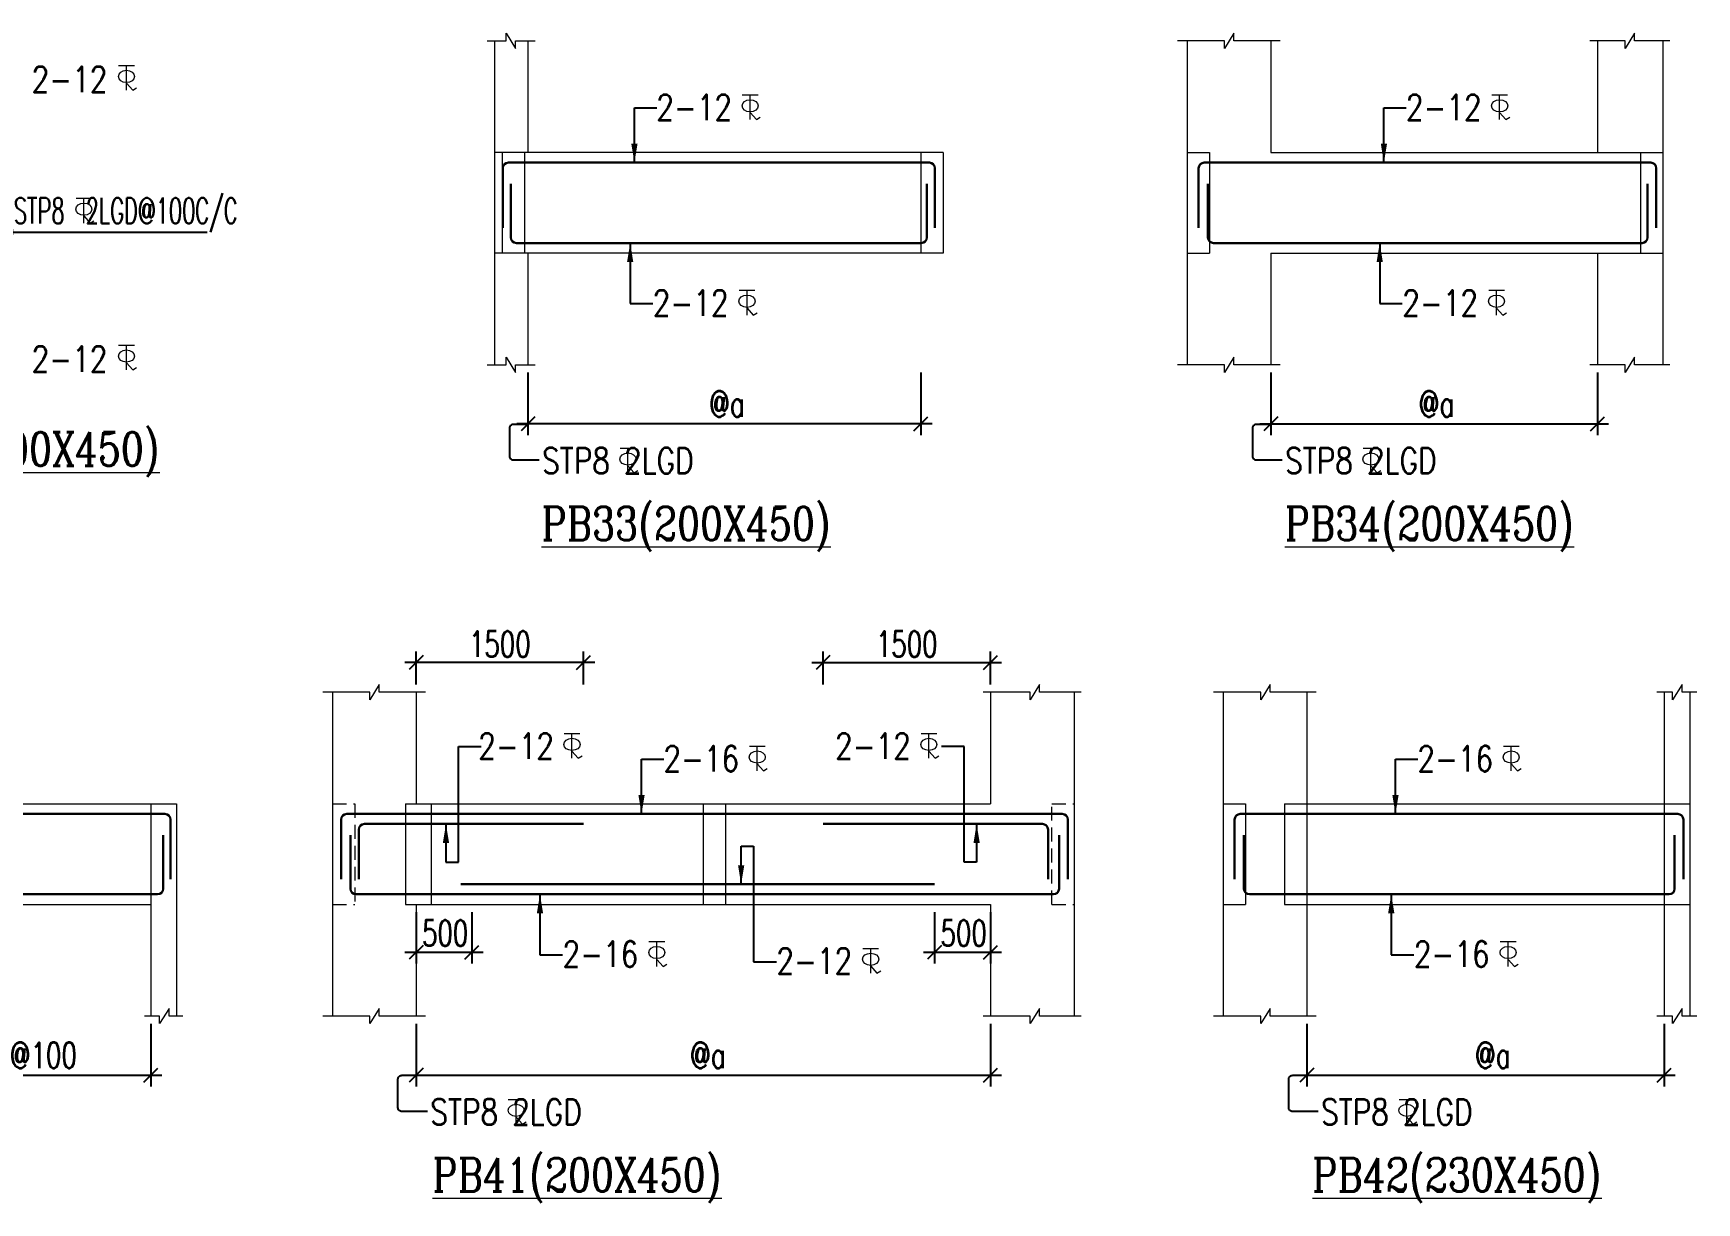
# Model space of a CAD drawing. Header units: millimetres. Extents: x 1277257 to 1543892, y 206696 to 309376.
# Drawn here: x 1526478 to 1541380, y 229057 to 239530 of the extents above; entities that cross this region are included whole.
import ezdxf

# ---------------------------------------------------------------- set-up
doc = ezdxf.new("R2010")
doc.units = ezdxf.units.MM
doc.header["$LTSCALE"] = 500
doc.header["$MEASUREMENT"] = 0
doc.header["$PDMODE"] = 34
doc.linetypes.add('HIDDEN', pattern=[0.375, 0.25, -0.125])
doc.layers.get('Defpoints').update_dxf_attribs({"lineweight": 0})
for name, color, linetype, lineweight in [('BEAM ELE', 2, 'Continuous', 15), ('DIM', 1, 'Continuous', 20), ('TAXT', 3, 'Continuous', 15), ('TEXT', 7, 'Continuous', 13), ('TEXT2', 3, 'Continuous', 15), ('TOWER AREA BEAM..', 3, 'Continuous', 20)]:
    doc.layers.add(name, color=color, linetype=linetype, lineweight=lineweight)
for name, color, linetype in [('D', 10, 'Continuous'), ('ST DIM.', 1, 'Continuous'), ('STEEL', 1, 'Continuous')]:
    doc.layers.add(name, color=color, linetype=linetype)
doc.styles.add('2MM', font='romans.shx', dxfattribs={"width": 0.7})
doc.styles.add('BHTESHT$0$HSCC2', font='romanc.shx')
doc.styles.add('haider', font='romans.shx')
doc.dimstyles.new('SHUIB MOD.', dxfattribs={"dimtxt": 230, "dimasz": 130, "dimexe": 100, "dimexo": 70, "dimgap": 50, "dimtad": 2, "dimdec": 0, "dimzin": 4, "dimdsep": 46, "dimtxsty": '2MM', "dimblk": 'OBLIQUE', "dimcen": 0.09, "dimdle": 100, "dimclrd": 1, "dimclre": 1, "dimclrt": 3, "dimadec": 0, "dimazin": 0, "dimtfac": 1, "dimtdec": 0, "dimtix": 1, "dimtmove": 2, "dimatfit": 3, "dimfxl": 100, "dimtolj": 1, "dimlwd": -1, "dimarcsym": 0})

# ---------------------------------------------------------------- blocks, each defined once
blk = doc.blocks.new('A$C76682FD6')
at = {"layer": 'TEXT', "color": 3, "ltscale": 0.2}
for p, q in [((143, 219, -1), (2, 219, -1)), ((72, 0, -1), (72, 219, -1)), ((72, 63, -1), (128, 0, -1)), ((128, 0, -1), (162, 21))]:
    blk.add_line(p, q, dxfattribs=at)
blk.add_ellipse((72, 124, -1), major_axis=(72.3, 0), ratio=0.753223, dxfattribs=at)
blk = doc.blocks.new('_Oblique')
at = {"color": 0, "linetype": 'ByBlock', "lineweight": -2}
blk.add_line((-0.5, -0.5), (0.5, 0.5), dxfattribs=at)
blk = doc.blocks.new('*D165')
at = {"layer": 'Defpoints', "color": 0, "ltscale": 100, "transparency": 16777216}
for p in [(1530910, 236561, 6), (1534430, 236561, 6), (1530910, 236031)]:
    blk.add_point(p, dxfattribs=at)
at = {"layer": 'ST DIM.', "color": 1, "lineweight": -2, "ltscale": 100, "transparency": 16777216}
for p, q in [((1530910, 236491), (1530910, 235931)), ((1534430, 236491), (1534430, 235931))]:
    blk.add_line(p, q, dxfattribs=at)
at = {"layer": 'ST DIM.', "color": 1, "ltscale": 100, "transparency": 16777216}
blk.add_line((1534530, 236031), (1530810, 236031), dxfattribs=at)
at = {"layer": 'ST DIM.', "color": 1, "ltscale": 100, "transparency": 16777216, "xscale": 125, "yscale": 125, "zscale": 125, "rotation": 180}
blk.add_blockref('_Oblique', (1530910, 236031), dxfattribs=at)
at = {"layer": 'ST DIM.', "color": 1, "ltscale": 100, "transparency": 16777216, "xscale": 125, "yscale": 125, "zscale": 125}
blk.add_blockref('_Oblique', (1534430, 236031), dxfattribs=at)
at = {"layer": 'ST DIM.', "color": 3, "ltscale": 100, "transparency": 16777216, "insert": (1532691, 236211), "char_height": 230, "attachment_point": 5, "style": '2MM'}
blk.add_mtext('\\A1;@a', dxfattribs=at)
blk = doc.blocks.new('*D166')
at = {"layer": 'Defpoints', "color": 0, "ltscale": 100, "transparency": 16777216}
for p in [(1537565, 236561, 6), (1540490, 236561, 6), (1540490, 236031)]:
    blk.add_point(p, dxfattribs=at)
at = {"layer": 'ST DIM.', "color": 1, "lineweight": -2, "ltscale": 100, "transparency": 16777216}
for p, q in [((1537565, 236491), (1537565, 235931)), ((1540490, 236491), (1540490, 235931))]:
    blk.add_line(p, q, dxfattribs=at)
at = {"layer": 'ST DIM.', "color": 1, "ltscale": 100, "transparency": 16777216}
blk.add_line((1537465, 236031), (1540590, 236031), dxfattribs=at)
at = {"layer": 'ST DIM.', "color": 1, "ltscale": 100, "transparency": 16777216, "xscale": 125, "yscale": 125, "zscale": 125, "rotation": 180}
blk.add_blockref('_Oblique', (1537565, 236031), dxfattribs=at)
at = {"layer": 'ST DIM.', "color": 1, "ltscale": 100, "transparency": 16777216, "xscale": 125, "yscale": 125, "zscale": 125}
blk.add_blockref('_Oblique', (1540490, 236031), dxfattribs=at)
at = {"layer": 'ST DIM.', "color": 3, "ltscale": 100, "transparency": 16777216, "insert": (1539048, 236211), "char_height": 230, "attachment_point": 5, "style": '2MM'}
blk.add_mtext('\\A1;@a', dxfattribs=at)
blk = doc.blocks.new('*D176')
at = {"layer": 'Defpoints', "color": 0, "ltscale": 100, "transparency": 16777216}
for p in [(1525582, 230729, 6), (1527531, 230729, 6), (1527531, 230198)]:
    blk.add_point(p, dxfattribs=at)
at = {"layer": 'ST DIM.', "color": 1, "lineweight": -2, "ltscale": 100, "transparency": 16777216}
for p, q in [((1525582, 230659), (1525582, 230098)), ((1527531, 230659), (1527531, 230098))]:
    blk.add_line(p, q, dxfattribs=at)
at = {"layer": 'ST DIM.', "color": 1, "ltscale": 100, "transparency": 16777216}
blk.add_line((1525482, 230198), (1527631, 230198), dxfattribs=at)
at = {"layer": 'ST DIM.', "color": 1, "ltscale": 100, "transparency": 16777216, "xscale": 125, "yscale": 125, "zscale": 125, "rotation": 180}
blk.add_blockref('_Oblique', (1525582, 230198), dxfattribs=at)
at = {"layer": 'ST DIM.', "color": 1, "ltscale": 100, "transparency": 16777216, "xscale": 125, "yscale": 125, "zscale": 125}
blk.add_blockref('_Oblique', (1527531, 230198), dxfattribs=at)
at = {"layer": 'ST DIM.', "color": 3, "ltscale": 100, "transparency": 16777216, "insert": (1526568, 230378), "char_height": 230, "attachment_point": 5, "style": '2MM'}
blk.add_mtext('\\A1;@100', dxfattribs=at)
blk = doc.blocks.new('*D178')
at = {"layer": 'Defpoints', "color": 0, "ltscale": 100, "transparency": 16777216}
for p in [(1529908, 230729, 6), (1535053, 230729, 6), (1535053, 230198)]:
    blk.add_point(p, dxfattribs=at)
at = {"layer": 'ST DIM.', "color": 1, "lineweight": -2, "ltscale": 100, "transparency": 16777216}
for p, q in [((1529908, 230659), (1529908, 230098)), ((1535053, 230659), (1535053, 230098))]:
    blk.add_line(p, q, dxfattribs=at)
at = {"layer": 'ST DIM.', "color": 1, "ltscale": 100, "transparency": 16777216}
blk.add_line((1529808, 230198), (1535153, 230198), dxfattribs=at)
at = {"layer": 'ST DIM.', "color": 1, "ltscale": 100, "transparency": 16777216, "xscale": 125, "yscale": 125, "zscale": 125, "rotation": 180}
blk.add_blockref('_Oblique', (1529908, 230198), dxfattribs=at)
at = {"layer": 'ST DIM.', "color": 1, "ltscale": 100, "transparency": 16777216, "xscale": 125, "yscale": 125, "zscale": 125}
blk.add_blockref('_Oblique', (1535053, 230198), dxfattribs=at)
at = {"layer": 'ST DIM.', "color": 3, "ltscale": 100, "transparency": 16777216, "insert": (1532520, 230378), "char_height": 230, "attachment_point": 5, "style": '2MM'}
blk.add_mtext('\\A1;@a', dxfattribs=at)
blk = doc.blocks.new('*D179')
at = {"layer": 'Defpoints', "color": 0, "ltscale": 100, "transparency": 16777216}
for p in [(1537888, 230729, 6), (1541088, 230729, 6), (1541088, 230198)]:
    blk.add_point(p, dxfattribs=at)
at = {"layer": 'ST DIM.', "color": 1, "lineweight": -2, "ltscale": 100, "transparency": 16777216}
for p, q in [((1537888, 230659), (1537888, 230098)), ((1541088, 230659), (1541088, 230098))]:
    blk.add_line(p, q, dxfattribs=at)
at = {"layer": 'ST DIM.', "color": 1, "ltscale": 100, "transparency": 16777216}
blk.add_line((1537788, 230198), (1541188, 230198), dxfattribs=at)
at = {"layer": 'ST DIM.', "color": 1, "ltscale": 100, "transparency": 16777216, "xscale": 125, "yscale": 125, "zscale": 125, "rotation": 180}
blk.add_blockref('_Oblique', (1537888, 230198), dxfattribs=at)
at = {"layer": 'ST DIM.', "color": 1, "ltscale": 100, "transparency": 16777216, "xscale": 125, "yscale": 125, "zscale": 125}
blk.add_blockref('_Oblique', (1541088, 230198), dxfattribs=at)
at = {"layer": 'ST DIM.', "color": 3, "ltscale": 100, "transparency": 16777216, "insert": (1539552, 230378), "char_height": 230, "attachment_point": 5, "style": '2MM'}
blk.add_mtext('\\A1;@a', dxfattribs=at)
blk = doc.blocks.new('*D248')
at = {"layer": 'Defpoints', "color": 0, "ltscale": 100, "transparency": 16777216}
for p in [(1534553, 231729), (1535053, 231729), (1534553, 231299)]:
    blk.add_point(p, dxfattribs=at)
at = {"layer": 'ST DIM.', "color": 1, "lineweight": -2, "ltscale": 100, "transparency": 16777216}
for p, q in [((1534553, 231659), (1534553, 231199)), ((1535053, 231659), (1535053, 231199))]:
    blk.add_line(p, q, dxfattribs=at)
at = {"layer": 'ST DIM.', "color": 1, "ltscale": 100, "transparency": 16777216}
blk.add_line((1535153, 231299), (1534453, 231299), dxfattribs=at)
at = {"layer": 'ST DIM.', "color": 1, "ltscale": 100, "transparency": 16777216, "xscale": 125, "yscale": 125, "zscale": 125, "rotation": 180}
blk.add_blockref('_Oblique', (1534553, 231299), dxfattribs=at)
at = {"layer": 'ST DIM.', "color": 1, "ltscale": 100, "transparency": 16777216, "xscale": 125, "yscale": 125, "zscale": 125}
blk.add_blockref('_Oblique', (1535053, 231299), dxfattribs=at)
at = {"layer": 'ST DIM.', "color": 3, "ltscale": 100, "transparency": 16777216, "insert": (1534813, 231471), "char_height": 230, "attachment_point": 5, "style": '2MM'}
blk.add_mtext('\\A1;500', dxfattribs=at)
blk = doc.blocks.new('*D249')
at = {"layer": 'Defpoints', "color": 0, "ltscale": 100, "transparency": 16777216}
for p in [(1529908, 231729), (1530408, 231729), (1529908, 231299)]:
    blk.add_point(p, dxfattribs=at)
at = {"layer": 'ST DIM.', "color": 1, "lineweight": -2, "ltscale": 100, "transparency": 16777216}
for p, q in [((1529908, 231659), (1529908, 231199)), ((1530408, 231659), (1530408, 231199))]:
    blk.add_line(p, q, dxfattribs=at)
at = {"layer": 'ST DIM.', "color": 1, "ltscale": 100, "transparency": 16777216}
blk.add_line((1530508, 231299), (1529808, 231299), dxfattribs=at)
at = {"layer": 'ST DIM.', "color": 1, "ltscale": 100, "transparency": 16777216, "xscale": 125, "yscale": 125, "zscale": 125, "rotation": 180}
blk.add_blockref('_Oblique', (1529908, 231299), dxfattribs=at)
at = {"layer": 'ST DIM.', "color": 1, "ltscale": 100, "transparency": 16777216, "xscale": 125, "yscale": 125, "zscale": 125}
blk.add_blockref('_Oblique', (1530408, 231299), dxfattribs=at)
at = {"layer": 'ST DIM.', "color": 3, "ltscale": 100, "transparency": 16777216, "insert": (1530168, 231471), "char_height": 230, "attachment_point": 5, "style": '2MM'}
blk.add_mtext('\\A1;500', dxfattribs=at)
blk = doc.blocks.new('*D290')
at = {"layer": 'Defpoints', "color": 0, "ltscale": 100, "transparency": 16777216}
for p in [(1535053, 233894), (1533553, 233629), (1535053, 233629)]:
    blk.add_point(p, dxfattribs=at)
at = {"layer": 'ST DIM.', "color": 1, "lineweight": -2, "ltscale": 100, "transparency": 16777216}
for p, q in [((1533553, 233699), (1533553, 233994)), ((1535053, 233699), (1535053, 233994))]:
    blk.add_line(p, q, dxfattribs=at)
at = {"layer": 'ST DIM.', "color": 1, "ltscale": 100, "transparency": 16777216}
blk.add_line((1533453, 233894), (1535153, 233894), dxfattribs=at)
at = {"layer": 'ST DIM.', "color": 1, "ltscale": 100, "transparency": 16777216, "xscale": 125, "yscale": 125, "zscale": 125, "rotation": 180}
blk.add_blockref('_Oblique', (1533553, 233894), dxfattribs=at)
at = {"layer": 'ST DIM.', "color": 1, "ltscale": 100, "transparency": 16777216, "xscale": 125, "yscale": 125, "zscale": 125}
blk.add_blockref('_Oblique', (1535053, 233894), dxfattribs=at)
at = {"layer": 'ST DIM.', "color": 3, "ltscale": 100, "transparency": 16777216, "insert": (1534303, 234059), "char_height": 230, "attachment_point": 5, "style": '2MM'}
blk.add_mtext('\\A1;1500', dxfattribs=at)
blk = doc.blocks.new('*D291')
at = {"layer": 'Defpoints', "color": 0, "ltscale": 100, "transparency": 16777216}
for p in [(1529908, 233894), (1529908, 233629), (1531408, 233629)]:
    blk.add_point(p, dxfattribs=at)
at = {"layer": 'ST DIM.', "color": 1, "lineweight": -2, "ltscale": 100, "transparency": 16777216}
for p, q in [((1529908, 233699), (1529908, 233994)), ((1531408, 233699), (1531408, 233994))]:
    blk.add_line(p, q, dxfattribs=at)
at = {"layer": 'ST DIM.', "color": 1, "ltscale": 100, "transparency": 16777216}
blk.add_line((1531508, 233894), (1529808, 233894), dxfattribs=at)
at = {"layer": 'ST DIM.', "color": 1, "ltscale": 100, "transparency": 16777216, "xscale": 125, "yscale": 125, "zscale": 125, "rotation": 180}
blk.add_blockref('_Oblique', (1529908, 233894), dxfattribs=at)
at = {"layer": 'ST DIM.', "color": 1, "ltscale": 100, "transparency": 16777216, "xscale": 125, "yscale": 125, "zscale": 125}
blk.add_blockref('_Oblique', (1531408, 233894), dxfattribs=at)
at = {"layer": 'ST DIM.', "color": 3, "ltscale": 100, "transparency": 16777216, "insert": (1530658, 234059), "char_height": 230, "attachment_point": 5, "style": '2MM'}
blk.add_mtext('\\A1;1500', dxfattribs=at)

msp = doc.modelspace()

# ---------------------------------------------------------------- linework, layer by layer
at = {"layer": 'BEAM ELE', "color": 3, "elevation": 10.5}
for points in [[(1530543, 239461.1), (1530714.2, 239461.1), (1530714.2, 239529.8), (1530798.7, 239393.1), (1530798.7, 239461.1), (1530975.3, 239461.1)], [(1537648.4, 239461.1), (1537234, 239461.1), (1537234, 239529.8), (1537149.5, 239393.1), (1537149.5, 239461.1), (1536730.1, 239461.1)], [(1541138, 239461.1), (1540823.6, 239461.1), (1540823.6, 239529.8), (1540739, 239393.1), (1540739, 239461.1), (1540424, 239461.1)], [(1530543, 236561.1), (1530714.2, 236561.1), (1530714.2, 236629.8), (1530798.7, 236493.1), (1530798.7, 236561.1), (1530975.3, 236561.1)], [(1537648.4, 236561.1), (1537234, 236561.1), (1537234, 236629.8), (1537149.5, 236493.1), (1537149.5, 236561.1), (1536730.1, 236561.1)], [(1541138, 236561.1), (1540823.6, 236561.1), (1540823.6, 236629.8), (1540739, 236493.1), (1540739, 236561.1), (1540424, 236561.1)]]:
    msp.add_lwpolyline(points, dxfattribs=at)
at = {"layer": 'BEAM ELE', "color": 3}
for points in [[(1529990.9, 233628.6), (1529577.8, 233628.6), (1529577.8, 233697.2), (1529493.3, 233560.5), (1529493.3, 233628.6), (1529072.7, 233628.6)], [(1535865.6, 233628.6), (1535493.8, 233628.6), (1535493.8, 233697.2), (1535409.2, 233560.5), (1535409.2, 233628.6), (1534986.8, 233628.6)], [(1537970.7, 233628.6), (1537559, 233628.6), (1537559, 233697.2), (1537474.4, 233560.5), (1537474.4, 233628.6), (1537052.5, 233628.6)], [(1541380.2, 233628.6), (1541248.3, 233628.6), (1541248.3, 233697.2), (1541163.7, 233560.5), (1541163.7, 233628.6), (1541021.4, 233628.6)], [(1527816.7, 230728.6), (1527694.1, 230728.6), (1527694.1, 230797.2), (1527609.5, 230660.5), (1527609.5, 230728.6), (1527474.4, 230728.6)], [(1529990.9, 230728.6), (1529577.8, 230728.6), (1529577.8, 230797.2), (1529493.3, 230660.5), (1529493.3, 230728.6), (1529072.7, 230728.6)], [(1535865.6, 230728.6), (1535493.8, 230728.6), (1535493.8, 230797.2), (1535409.2, 230660.5), (1535409.2, 230728.6), (1534986.8, 230728.6)], [(1537970.7, 230728.6), (1537559, 230728.6), (1537559, 230797.2), (1537474.4, 230660.5), (1537474.4, 230728.6), (1537052.5, 230728.6)], [(1541380.2, 230728.6), (1541248.3, 230728.6), (1541248.3, 230797.2), (1541163.7, 230660.5), (1541163.7, 230728.6), (1541021.4, 230728.6)]]:
    msp.add_lwpolyline(points, dxfattribs=at)
at = {"layer": 'ST DIM.'}
for points, elevation in [([(1531010.9, 235705.4), (1530782.6, 235705.4, -0.4142136), (1530746.8, 235741.2), (1530746.8, 235994.8, -0.4142136), (1530782.6, 236030.6), (1530909.7, 236030.6)], -601183.6), ([(1537666.6, 235705.4), (1537438.2, 235705.4, -0.4142136), (1537402.4, 235741.2), (1537402.4, 235994.8, -0.4142136), (1537438.2, 236030.6), (1537565.3, 236030.6)], 7.8), ([(1530009.2, 229872.9), (1529780.8, 229872.9, -0.4142136), (1529745, 229908.7), (1529745, 230162.2, -0.4142136), (1529780.8, 230198), (1529907.9, 230198)], -2.7), ([(1537988.9, 229872.9), (1537760.6, 229872.9, -0.4142136), (1537724.8, 229908.7), (1537724.8, 230162.2, -0.4142136), (1537760.6, 230198), (1537887.7, 230198)], -2.7)]:
    msp.add_lwpolyline(points, format="xyb", dxfattribs=dict(at, elevation=elevation))
at = {"layer": 'STEEL', "color": 4, "lineweight": 30, "ltscale": 10}
for p, q in [((1530684.5, 237787.4, -176), (1530684.5, 238321.1, -176)), ((1534505.7, 238371.1, -130.2), (1530734.5, 238371.1, -1281845.6)), ((1534555.7, 237787.4, -176), (1534555.7, 238321.1, -176)), ((1536917.8, 237787.4, -176), (1536917.8, 238321.1, -176)), ((1536967.8, 238371.1, -130.2), (1540968.4, 238371.1, -2346130.8)), ((1541018.2, 237787.4, -176), (1541018.2, 238321.1, -176)), ((1530756.7, 237701.1, -599967.5), (1530756.7, 238182.2, -599967.5)), ((1534483.5, 237701.1, -599967.5), (1534483.5, 238182.2, -599967.5)), ((1537001.4, 237701.1, -599967.5), (1537001.4, 238182.2, -599967.5)), ((1540940.1, 237701.1, -599967.5), (1540940.1, 238182.2, -599967.5)), ((1534433.5, 237651.1, -599931.9), (1530806.7, 237651.1, -1826922.9)), ((1537051.4, 237651.1, -599931.9), (1540890.1, 237651.1, -2883022)), ((1521730.4, 232538.6, -140.7), (1527658.3, 232538.6, -2346141.3)), ((1527708.1, 231954.8, -186.5), (1527708.1, 232488.6, -186.5)), ((1529235.8, 231954.8, -186.5), (1529235.8, 232488.6, -186.5)), ((1529285.8, 232538.6, -140.7), (1535696, 232538.6, -2346141.3)), ((1535745.8, 231954.8, -186.5), (1535745.8, 232488.6, -186.5)), ((1537240.2, 231954.8, -186.5), (1537240.2, 232488.6, -186.5)), ((1537290.2, 232538.6, -140.7), (1541210.6, 232538.6, -2346141.3)), ((1541260.4, 231954.8, -186.5), (1541260.4, 232488.6, -186.5)), ((1527641.6, 231868.6, -599978), (1527641.6, 232349.6, -599978)), ((1529319.4, 231868.6, -599978), (1529319.4, 232349.6, -599978)), ((1529394.6, 231954.8, -186.5), (1529394.6, 232398.6, -186.5)), ((1529444.6, 232448.6, -2512599.7), (1531407.9, 232448.6, -2880057.6)), ((1535518.8, 232448.6, -2512599.7), (1533552.9, 232448.6, -2797922)), ((1535568.8, 231954.8, -186.5), (1535568.8, 232398.6, -186.5)), ((1535667.7, 231868.6, -599978), (1535667.7, 232349.6, -599978)), ((1537323.8, 231868.6, -599978), (1537323.8, 232349.6, -599978)), ((1541182.3, 231868.6, -599978), (1541182.3, 232349.6, -599978)), ((1530307.9, 231908.6, -2068947.1), (1534552.9, 231908.6, -2275799.9)), ((1521791.5, 231818.6, -599942.4), (1527591.6, 231818.6, -2883032.6)), ((1529369.4, 231818.6, -599942.4), (1535617.7, 231818.6, -2883032.6)), ((1537373.8, 231818.6, -599942.4), (1541132.3, 231818.6, -2883032.6))]:
    msp.add_line(p, q, dxfattribs=at)
for centre, start, end in [((1530734.5, 238321.1, -176), 90, 180), ((1534505.7, 238321.1, -176), 0, 90), ((1536967.8, 238321.1, -176), 90, 180), ((1540968.2, 238321.1, -176), 0, 90), ((1530806.7, 237701.1, -599967.5), 180, 270), ((1534433.5, 237701.1, -599967.5), 270, 0), ((1537051.4, 237701.1, -599967.5), 180, 270), ((1540890.1, 237701.1, -599967.5), 270, 0), ((1527658.1, 232488.6, -186.5), 0, 90), ((1529285.8, 232488.6, -186.5), 90, 180), ((1535695.8, 232488.6, -186.5), 0, 90), ((1537290.2, 232488.6, -186.5), 90, 180), ((1541210.4, 232488.6, -186.5), 0, 90), ((1529444.6, 232398.6, -186.5), 90, 180), ((1535518.8, 232398.6, -186.5), 0, 90), ((1527591.6, 231868.6, -599978), 270, 0), ((1529369.4, 231868.6, -599978), 180, 270), ((1535617.7, 231868.6, -599978), 270, 0), ((1537373.8, 231868.6, -599978), 180, 270), ((1541132.3, 231868.6, -599978), 270, 0)]:
    msp.add_arc(centre, 50, start, end, dxfattribs=at)
at = {"layer": 'TOWER AREA BEAM..'}
for p, q in [((1530609.7, 239461.1, 10.5), (1530609.7, 236561.1, 10.5)), ((1530909.7, 239461.1, 10.5), (1530909.7, 238461.1, 10.5)), ((1536815.3, 239461.1, 10.5), (1536815.3, 236561.1, 10.5)), ((1537565.3, 239461.1, 10.5), (1537565.3, 238461.1, 10.5)), ((1540490.1, 239461.1, 10.5), (1540490.1, 238461.1, 10.5)), ((1541075.3, 239461.1, 10.5), (1541075.3, 238461.1, 10.5)), ((1534629.7, 238461.1, 10.5), (1530609.7, 238461.1, 10.5)), ((1530679.7, 238461.1, 10.5), (1530679.7, 237561.1, 10.5)), ((1530879.7, 238461.1, 10.5), (1530879.7, 237561.1, 10.5)), ((1534429.7, 238461.1, 10.5), (1534429.7, 237561.1, 10.5)), ((1534629.7, 238461.1, 10.5), (1534629.7, 237561.1, 10.5)), ((1536815.3, 238461.1, 10.5), (1537015.3, 238461.1, 10.5)), ((1537015.3, 238461.1, 10.5), (1537015.3, 237561.1, 10.5)), ((1537565.3, 238461.1, 10.5), (1541075.3, 238461.1, 10.5)), ((1540875.3, 238461.1, 10.5), (1540875.3, 237561.1, 10.5)), ((1541075.3, 238461.1, 10.5), (1541075.3, 236561.1, 10.5)), ((1534629.7, 237561.1, 10.5), (1530609.7, 237561.1, 10.5)), ((1530909.7, 237561.1, 10.5), (1530909.7, 236561.1, 10.5)), ((1536815.3, 237561.1, 10.5), (1537015.3, 237561.1, 10.5)), ((1537565.3, 237561.1, 10.5), (1537565.3, 236561.1, 10.5)), ((1537565.3, 237561.1, 10.5), (1541075.3, 237561.1, 10.5)), ((1540490.1, 237561.1, 10.5), (1540490.1, 236561.1, 10.5)), ((1529157.9, 233628.6), (1529157.9, 230728.6)), ((1529907.9, 233628.6), (1529907.9, 232628.6)), ((1535052.9, 233628.6), (1535052.9, 232628.6)), ((1535802.9, 233628.6), (1535802.9, 232628.6)), ((1537137.7, 233628.6), (1537137.7, 230728.6)), ((1537887.7, 233628.6), (1537887.7, 232628.6)), ((1541087.5, 233628.6), (1541087.5, 232628.6)), ((1541317.5, 233628.6), (1541317.5, 232628.6)), ((1521631.7, 232628.6), (1527761.5, 232628.6)), ((1527531.5, 232628.6), (1527531.5, 230728.6)), ((1527761.5, 232628.6), (1527761.5, 230728.6)), ((1529812.7, 232628.6), (1535052.9, 232628.6)), ((1529812.7, 232628.6), (1529812.7, 231728.6)), ((1530042.7, 232628.6), (1530042.7, 231728.6)), ((1532482.7, 231728.6), (1532482.7, 232628.6)), ((1532682.7, 231728.6), (1532682.7, 232628.6)), ((1535802.9, 232628.6), (1535802.9, 230728.6)), ((1537137.7, 232628.6), (1537337.7, 232628.6)), ((1537337.7, 232628.6), (1537337.7, 231728.6)), ((1537687.7, 232628.6), (1541317.5, 232628.6)), ((1537687.7, 232628.6), (1537687.7, 231728.6)), ((1537887.7, 232628.6), (1537887.7, 231728.6)), ((1541087.5, 232628.6), (1541087.5, 230728.6)), ((1541317.5, 232628.6), (1541317.5, 230728.6)), ((1521631.7, 231728.6), (1527531.5, 231728.6)), ((1529812.7, 231728.6), (1535052.9, 231728.6)), ((1529907.9, 231728.6), (1529907.9, 230728.6)), ((1535052.9, 231728.6), (1535052.9, 230728.6)), ((1537137.7, 231728.6), (1537337.7, 231728.6)), ((1537687.7, 231728.6), (1541317.5, 231728.6)), ((1537887.7, 231728.6), (1537887.7, 230728.6))]:
    msp.add_line(p, q, dxfattribs=at)
at = {"layer": 'TOWER AREA BEAM..', "linetype": 'HIDDEN'}
for p, q in [((1529157.9, 232628.6), (1529357.9, 232628.6)), ((1529357.9, 232628.6), (1529357.9, 231728.6)), ((1535602.9, 232628.6), (1535802.9, 232628.6)), ((1535602.9, 231728.6), (1535602.9, 232628.6)), ((1529157.9, 231728.6), (1529357.9, 231728.6)), ((1535602.9, 231728.6), (1535802.9, 231728.6))]:
    msp.add_line(p, q, dxfattribs=at)

# ---------------------------------------------------------------- block references
at = {"layer": 'DIM', "lineweight": 0}
for p in [(1527240.8, 239019.5, 0.8), (1532828.1, 238756.7, -22501.5), (1539542.7, 238756.7, -22501.5), (1526859.3, 237830.5, 0.9), (1532800.3, 237005.8, -599947), (1539514.9, 237005.8, -599947), (1527240.8, 236515.2, 0.8), (1531733.4, 235592.7, -601183.1), (1538389, 235592.7, 8.4), (1531232.3, 233037.3, 1869101.5), (1534429.3, 233037.3, 1869101.5), (1532891.8, 232924.1, -22512), (1539646.1, 232924.1, -22512), (1531992, 231173.2, -599957.5), (1533908, 231112.8, 2227283.3), (1539618.3, 231173.2, -599957.5), (1530731.6, 229760.2, -2.2), (1538711.4, 229760.2, -2.2)]:
    msp.add_blockref('A$C76682FD6', p, dxfattribs=at)

# ---------------------------------------------------------------- texts
at = {"layer": 'TAXT', "style": 'BHTESHT$0$HSCC2', "width": 0.8}
for s, p in [('%%UPB32(100X450)', (1525020.6, 235656.5, 0.4)), ('%%UPB33(200X450)', (1531031.9, 234989.3, 574765.8)), ('%%UPB34(200X450)', (1537690.2, 234989.3, 1175957.2)), ('%%UPB41(200X450)', (1530054.3, 229156.7, 1175946.7)), ('%%UPB42(230X450)', (1537936.9, 229156.7, 1175946.7))]:
    msp.add_text(s, height=300, dxfattribs=at).set_placement(p)
at = {"layer": 'TEXT2', "color": 3, "style": 'haider'}
for s, width, p in [('2-12', 0.8, (1526463.5, 239003.2, 0)), ('2-12', 0.8, (1532060, 238751.5, -22502.3)), ('2-12', 0.8, (1538774.7, 238751.5, -22502.3)), ('STP8  2LGD@100C/C', 0.6, (1526303.6, 237825.4, 0.1)), ('2-12', 0.8, (1532027.9, 237000.6, 1197993.9)), ('2-12', 0.8, (1538742.6, 237000.6, 1197993.9)), ('2-12', 0.8, (1526463.5, 236498.8)), ('STP8 2LGD', 0.8, (1531036.7, 235587.6, -601183.9)), ('STP8 2LGD', 0.8, (1537692.4, 235587.6, 7.6)), ('2-12', 0.8, (1530464.3, 233032.1, 1869100.7)), ('2-12', 0.8, (1533661.3, 233032.1, 1869100.7)), ('2-16', 0.8, (1532123.8, 232918.9, -22512.8)), ('2-16', 0.8, (1538878.1, 232918.9, -22512.8)), ('2-16', 0.8, (1531219.7, 231168.1, 1197983.4)), ('2-12', 0.8, (1533135.7, 231107.7, 4025224.2)), ('2-16', 0.8, (1538846, 231168.1, 1197983.4)), ('STP8 2LGD', 0.8, (1530035, 229755, -3)), ('STP8 2LGD', 0.8, (1538014.8, 229755, -3))]:
    msp.add_text(s, height=230, dxfattribs=dict(at, width=width)).set_placement(p)

# ---------------------------------------------------------------- dimensions: what is measured, and where the dimension line sits
at = {"layer": 'ST DIM.', "ltscale": 100}
dim = msp.add_linear_dim(base=(1530909.7, 236030.6, -601187.2), p1=(1534429.7, 236561.1, -601180.9), p2=(1530909.7, 236561.1, -601180.9), angle=180, text='@a', dimstyle='SHUIB MOD.', override={"dimasz": 125}, dxfattribs=at)
dim.commit()
dim.dimension.update_dxf_attribs({"geometry": '*D165', "text_midpoint": (1532691, 236211, -601187.2), "dimtype": 160})
for base, p1, p2, text, picture, middle in [((1540490.1, 236030.6, 4.2), (1537565.3, 236561.1, 10.5), (1540490.1, 236561.1, 10.5), '@a', '*D166', (1539048, 236211, 4.2)), ((1527531.5, 230198, -6.3), (1525581.7, 230728.6), (1527531.5, 230728.6), '@100', '*D176', (1526567.7, 230378.5, -6.3)), ((1535052.9, 230198, -6.3), (1529907.9, 230728.6), (1535052.9, 230728.6), '@a', '*D178', (1532520.2, 230378.5, -6.3)), ((1541087.5, 230198, -6.3), (1537887.7, 230728.6), (1541087.5, 230728.6), '@a', '*D179', (1539552.2, 230378.5, -6.3))]:
    dim = msp.add_linear_dim(base=base, p1=p1, p2=p2, text=text, dimstyle='SHUIB MOD.', override={"dimasz": 125}, dxfattribs=at)
    dim.commit()
    dim.dimension.update_dxf_attribs({"geometry": picture, "text_midpoint": middle, "dimtype": 160})
dim = msp.add_linear_dim(base=(1529907.9, 233894.5), p1=(1531407.9, 233628.6), p2=(1529907.9, 233628.6), angle=180, dimstyle='SHUIB MOD.', override={"dimasz": 125}, dxfattribs=at)
dim.commit()
dim.dimension.update_dxf_attribs({"geometry": '*D291', "text_midpoint": (1530657.9, 234059.5)})
dim = msp.add_linear_dim(base=(1535052.9, 233894.5), p1=(1533552.9, 233628.6), p2=(1535052.9, 233628.6), dimstyle='SHUIB MOD.', override={"dimasz": 125}, dxfattribs=at)
dim.commit()
dim.dimension.update_dxf_attribs({"geometry": '*D290', "text_midpoint": (1534302.9, 234059.5)})
for base, p1, p2, picture, middle in [((1529907.9, 231299.4), (1530407.9, 231728.6), (1529907.9, 231728.6), '*D249', (1530167.8, 231471.4)), ((1534552.9, 231299.4), (1535052.9, 231728.6), (1534552.9, 231728.6), '*D248', (1534812.8, 231471.4))]:
    dim = msp.add_linear_dim(base=base, p1=p1, p2=p2, dimstyle='SHUIB MOD.', override={"dimasz": 125}, dxfattribs=at)
    dim.commit()
    dim.dimension.update_dxf_attribs({"geometry": picture, "text_midpoint": middle, "dimtype": 160})

# ---------------------------------------------------------------- leaders
at = {"layer": 'D', "linetype": 'Continuous'}
for points in [[(1531863.4, 238371.1, -4484627.7), (1531863.4, 238861.1, -4484627.7), (1532063.4, 238861.1, -4484627.7)], [(1538578, 238371.1, -4484627.7), (1538578, 238861.1, -4484627.7), (1538778, 238861.1, -4484627.7)], [(1526128.4, 237748, 0.4), (1528035.4, 237748, 0.4)], [(1531825.5, 237651.1, -5062073.1), (1531825.5, 237108.4, -5062073.1), (1532027.6, 237108.4, -5062073.1)], [(1538540.2, 237651.1, -5062073.1), (1538540.2, 237108.4, -5062073.1), (1538742.2, 237108.4, -5062073.1)], [(1530175.4, 232448.6, -2593024.7), (1530175.4, 232106.2, -2593024.7), (1530286.6, 232106.2, -2593024.7), (1530286.6, 233141.7, -2593024.7), (1530491.1, 233141.7, -2593024.7)], [(1534929.1, 232448.6, -2593024.7), (1534929.1, 232106.2, -2593024.7), (1534818, 232106.2, -2593024.7), (1534818, 233141.7, -2593024.7), (1534613.5, 233141.7, -2593024.7)], [(1531927.2, 232538.6, -4484638.2), (1531927.2, 233028.6, -4484638.2), (1532127.1, 233028.6, -4484638.2)], [(1538681.4, 232538.6, -4484638.2), (1538681.4, 233028.6, -4484638.2), (1538881.4, 233028.6, -4484638.2)], [(1532819.7, 231908.6, -2234842.8), (1532819.7, 232251, -2234842.8), (1532930.8, 232251, -2234842.8), (1532930.8, 231215.4, -2234842.8), (1533135.3, 231215.4, -2234842.8)], [(1531017.3, 231818.6, -5062083.7), (1531017.3, 231275.8, -5062083.7), (1531219.3, 231275.8, -5062083.7)], [(1538643.6, 231818.6, -5062083.7), (1538643.6, 231275.8, -5062083.7), (1538845.6, 231275.8, -5062083.7)]]:
    msp.add_leader(points, dimstyle='SHUIB MOD.', override={"dimasz": 170, "dimtad": 0}, dxfattribs=at)

doc.saveas('drawing.dxf')
